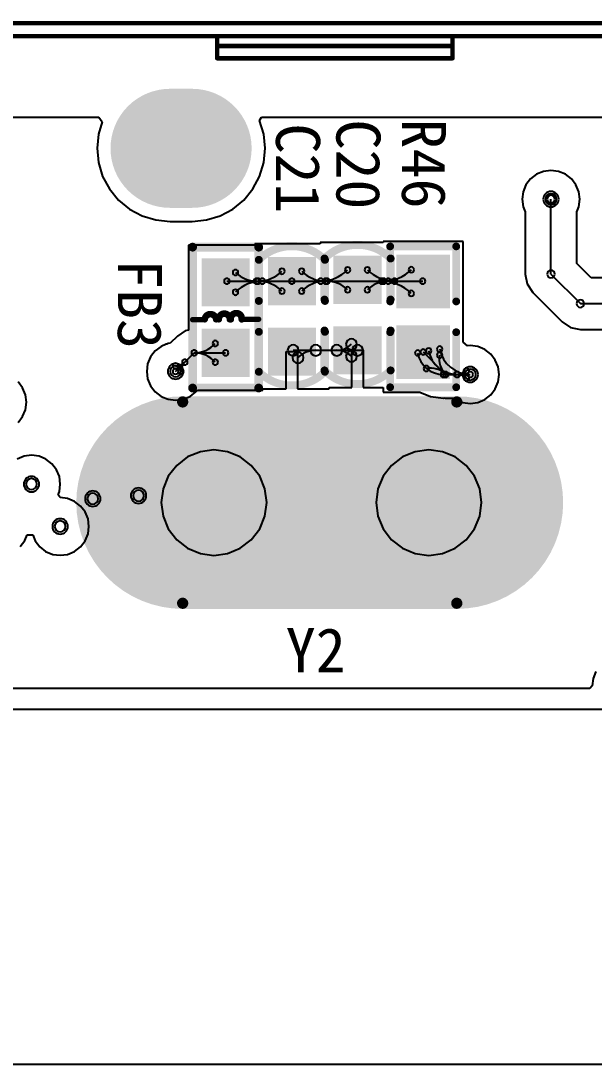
# Model space of a CAD drawing. Header units: inches. Extents: x 32166 to 34772, y 2386 to 4229.
# Drawn here: x 33624.6 to 33680.8, y 3771.9 to 3874.3 of the extents above; entities that cross this region are included whole.
import ezdxf

# ---------------------------------------------------------------- set-up
doc = ezdxf.new("R2010")
doc.units = ezdxf.units.IN
doc.header["$LTSCALE"] = 0.64311
doc.header["$MEASUREMENT"] = 0
for name, color, linetype in [('KEEPOUTLAYER', 6, 'CONTINUOUS'), ('MULTILAYER', 9, 'CONTINUOUS'), ('TOPLAYER', 1, 'CONTINUOUS'), ('TOPOVERLAY', 2, 'CONTINUOUS'), ('TOPPASTE', 8, 'CONTINUOUS'), ('TOPSOLDER', 216, 'CONTINUOUS')]:
    doc.layers.add(name, color=color, linetype=linetype)
doc.styles.get("Standard").update_dxf_attribs({"font": 'txt', "width": 0.8})

msp = doc.modelspace()

# ---------------------------------------------------------------- linework, layer by layer
at = {"layer": 'KEEPOUTLAYER'}
for p, q in [((32893.17, 3806.73), (34340.37, 3806.73)), ((32893.17, 3771.91), (34340.37, 3771.91))]:
    msp.add_line(p, q, dxfattribs=at)
at = {"layer": 'MULTILAYER'}
for points, const_width in [([(33641.59, 3861.75, 1), (33638.99, 3861.75, 1)], 2.59), ([(33645.22, 3826.99, 1), (33641.81, 3826.99, 1)], 3.4), ([(33666.28, 3826.99, 1), (33662.88, 3826.99, 1)], 3.4)]:
    msp.add_lwpolyline(points, format="xyb", close=True, dxfattribs=dict(at, const_width=const_width))
for centre, start, end in [((33676.56, 3856.76), 0, 180), ((33676.56, 3856.76), 180, 0), ((33639.75, 3839.87), 0, 180), ((33668.65, 3839.56), 0, 180), ((33639.75, 3839.87), 180, 0), ((33668.65, 3839.56), 180, 0), ((33625.62, 3828.81), 0, 180), ((33625.62, 3828.81), 180, 0), ((33631.63, 3827.38), 0, 180), ((33636.12, 3827.68), 0, 180), ((33636.12, 3827.68), 180, 0), ((33631.63, 3827.38), 180, 0), ((33628.43, 3824.66), 0, 180), ((33628.43, 3824.66), 180, 0)]:
    msp.add_arc(centre, 0.54, start, end, dxfattribs=at)
at = {"layer": 'TOPLAYER'}
for p, q in [((33615.34, 3864.79), (33632.23, 3864.79)), ((33632.23, 3864.79), (33632.55, 3864.35)), ((33647.99, 3864.49), (33648.17, 3864.79)), ((33648.17, 3864.79), (33684.02, 3864.79)), ((33632.55, 3864.35), (33632.19, 3863.14)), ((33648.4, 3863.14), (33647.99, 3864.49)), ((33632.19, 3863.14), (33632.05, 3861.75)), ((33648.53, 3861.75), (33648.4, 3863.14)), ((33632.05, 3861.75), (33632.19, 3860.35)), ((33648.4, 3860.35), (33648.53, 3861.75)), ((33632.19, 3860.35), (33632.59, 3859)), ((33647.99, 3859), (33648.4, 3860.35)), ((33675.82, 3859.49), (33675.14, 3859.21)), ((33676.56, 3859.59), (33675.82, 3859.49)), ((33677.29, 3859.49), (33676.56, 3859.59)), ((33677.97, 3859.21), (33677.29, 3859.49)), ((33632.59, 3859), (33633.26, 3857.77)), ((33647.33, 3857.77), (33647.99, 3859)), ((33674.55, 3858.76), (33674.1, 3858.17)), ((33675.14, 3859.21), (33674.55, 3858.76)), ((33678.56, 3858.76), (33677.97, 3859.21)), ((33679.01, 3858.17), (33678.56, 3858.76)), ((33633.26, 3857.77), (33634.15, 3856.68)), ((33646.44, 3856.68), (33647.33, 3857.77)), ((33673.82, 3857.49), (33673.72, 3856.76)), ((33674.1, 3858.17), (33673.82, 3857.49)), ((33679.29, 3857.49), (33679.01, 3858.17)), ((33679.39, 3856.76), (33679.29, 3857.49)), ((33634.15, 3856.68), (33635.23, 3855.79)), ((33645.35, 3855.79), (33646.44, 3856.68)), ((33673.72, 3856.76), (33673.82, 3856.02)), ((33676.56, 3849.41), (33676.56, 3856.76)), ((33679.29, 3856.02), (33679.39, 3856.76)), ((33635.23, 3855.79), (33636.47, 3855.13)), ((33644.11, 3855.13), (33645.35, 3855.79)), ((33673.82, 3856.02), (33674.02, 3855.53)), ((33674.02, 3855.53), (33674.02, 3849.41)), ((33679.09, 3855.53), (33679.29, 3856.02)), ((33679.09, 3850.46), (33679.09, 3855.53)), ((33636.47, 3855.13), (33637.81, 3854.72)), ((33637.81, 3854.72), (33639.21, 3854.58)), ((33639.21, 3854.58), (33641.37, 3854.58)), ((33641.37, 3854.58), (33642.77, 3854.72)), ((33642.77, 3854.72), (33644.11, 3855.13)), ((33647.51, 3852.25), (33641.01, 3852.25)), ((33641.01, 3852.25), (33641.01, 3844.95)), ((33653.94, 3852.37), (33647.51, 3852.37)), ((33647.51, 3852.37), (33647.51, 3852.25)), ((33660.11, 3852.5), (33653.94, 3852.5)), ((33653.94, 3852.5), (33653.94, 3852.37)), ((33667.95, 3852.6), (33660.11, 3852.6)), ((33660.11, 3852.6), (33660.11, 3852.5)), ((33667.95, 3844.76), (33667.95, 3852.6)), ((33680.5, 3849.05), (33679.09, 3850.46)), ((33674.02, 3849.41), (33674.22, 3848.44)), ((33676.56, 3849.41), (33679.45, 3846.52)), ((33644.78, 3848.72), (33651.15, 3848.72)), ((33651.15, 3848.72), (33663.98, 3848.72)), ((33674.22, 3848.44), (33674.77, 3847.62)), ((33686.72, 3849.05), (33680.5, 3849.05)), ((33674.77, 3847.62), (33677.66, 3844.73)), ((33679.45, 3846.52), (33690.64, 3846.52)), ((33641.01, 3844.95), (33641.01, 3843.9)), ((33667.95, 3842.72), (33667.95, 3844.76)), ((33677.66, 3844.73), (33677.66, 3844.73)), ((33677.66, 3844.73), (33678.48, 3844.18)), ((33678.48, 3844.18), (33678.48, 3844.18)), ((33678.48, 3844.18), (33678.48, 3844.18)), ((33678.48, 3844.18), (33678.48, 3844.18)), ((33678.48, 3844.18), (33678.48, 3844.18)), ((33678.48, 3844.18), (33678.48, 3844.18)), ((33678.48, 3844.18), (33679.45, 3843.99)), ((33639.93, 3843.33), (33639.23, 3842.63)), ((33640.68, 3843.83), (33639.93, 3843.33)), ((33641.01, 3843.9), (33640.68, 3843.83)), ((33679.45, 3843.99), (33686.72, 3843.99)), ((33638.33, 3842.32), (33637.75, 3841.87)), ((33638.84, 3842.53), (33638.33, 3842.32)), ((33638.86, 3842.54), (33638.84, 3842.53)), ((33638.88, 3842.55), (33638.86, 3842.54)), ((33639.02, 3842.6), (33638.88, 3842.55)), ((33639.23, 3842.63), (33639.02, 3842.6)), ((33668.36, 3842.36), (33667.95, 3842.72)), ((33668.65, 3842.4), (33668.36, 3842.36)), ((33669.38, 3842.3), (33668.65, 3842.4)), ((33670.07, 3842.02), (33669.38, 3842.3)), ((33670.65, 3841.57), (33670.07, 3842.02)), ((33637.3, 3841.28), (33637.01, 3840.6)), ((33637.75, 3841.87), (33637.3, 3841.28)), ((33639.75, 3839.87), (33641.57, 3841.69)), ((33641.57, 3841.69), (33644.66, 3841.69)), ((33650.61, 3838.16), (33650.61, 3841.81)), ((33650.61, 3841.81), (33651.7, 3841.81)), ((33651.28, 3841.94), (33657.59, 3841.94)), ((33651.7, 3841.81), (33651.7, 3838.16)), ((33657.04, 3838.29), (33657.04, 3841.94)), ((33657.04, 3841.94), (33658.14, 3841.94)), ((33658.14, 3841.94), (33658.14, 3838.29)), ((33664.03, 3841.77), (33666.23, 3839.56)), ((33671.1, 3840.98), (33670.65, 3841.57)), ((33671.39, 3840.3), (33671.1, 3840.98)), ((33637.01, 3840.6), (33636.92, 3839.87)), ((33671.48, 3839.56), (33671.39, 3840.3)), ((33636.92, 3839.87), (33637.01, 3839.13)), ((33637.01, 3839.13), (33637.3, 3838.45)), ((33666.23, 3839.56), (33668.65, 3839.56)), ((33671.39, 3838.83), (33671.48, 3839.56)), ((33624.75, 3838.26), (33624.3, 3838.84)), ((33625.03, 3837.58), (33624.75, 3838.26)), ((33637.3, 3838.45), (33637.75, 3837.86)), ((33641.75, 3837.86), (33641.89, 3838.04)), ((33641.89, 3838.04), (33648.31, 3838.04)), ((33648.31, 3838.04), (33648.31, 3838.16)), ((33648.31, 3838.16), (33650.61, 3838.16)), ((33651.7, 3838.16), (33654.8, 3838.16)), ((33654.8, 3838.16), (33654.8, 3838.29)), ((33654.8, 3838.29), (33657.04, 3838.29)), ((33658.14, 3838.29), (33660.11, 3838.29)), ((33660.11, 3838.29), (33660.11, 3837.84)), ((33670.65, 3837.56), (33671.1, 3838.15)), ((33671.1, 3838.15), (33671.39, 3838.83)), ((33625.13, 3836.84), (33625.03, 3837.58)), ((33637.75, 3837.86), (33638.33, 3837.41)), ((33638.33, 3837.41), (33639.02, 3837.13)), ((33639.02, 3837.13), (33639.75, 3837.03)), ((33639.75, 3837.03), (33640.48, 3837.13)), ((33640.48, 3837.13), (33641.17, 3837.41)), ((33641.17, 3837.41), (33641.75, 3837.86)), ((33660.11, 3837.84), (33663.71, 3837.84)), ((33663.71, 3837.84), (33664.75, 3837.41)), ((33664.75, 3837.41), (33666.01, 3837.25)), ((33666.01, 3837.24), (33666.12, 3837.26)), ((33666.01, 3837.25), (33666.01, 3837.24)), ((33666.12, 3837.26), (33666.23, 3837.24)), ((33666.23, 3837.24), (33667.06, 3837.24)), ((33667.06, 3837.24), (33667.23, 3837.11)), ((33667.23, 3837.11), (33667.37, 3837.06)), ((33667.37, 3837.06), (33667.39, 3837.04)), ((33667.39, 3837.04), (33667.41, 3837.04)), ((33667.41, 3837.04), (33667.92, 3836.83)), ((33669.38, 3836.83), (33670.07, 3837.11)), ((33670.07, 3837.11), (33670.65, 3837.56)), ((33624.75, 3835.43), (33625.03, 3836.11)), ((33625.03, 3836.11), (33625.13, 3836.84)), ((33667.92, 3836.83), (33668.65, 3836.73)), ((33668.65, 3836.73), (33669.38, 3836.83)), ((33624.3, 3834.84), (33624.75, 3835.43)), ((33642.18, 3831.99), (33640.93, 3831.47)), ((33643.51, 3832.17), (33642.18, 3831.99)), ((33644.85, 3831.99), (33643.51, 3832.17)), ((33646.1, 3831.47), (33644.85, 3831.99)), ((33663.24, 3831.99), (33662, 3831.47)), ((33664.58, 3832.17), (33663.24, 3831.99)), ((33665.92, 3831.99), (33664.58, 3832.17)), ((33667.17, 3831.47), (33665.92, 3831.99)), ((33624.89, 3831.54), (33624.21, 3831.26)), ((33625.62, 3831.64), (33624.89, 3831.54)), ((33626.36, 3831.54), (33625.62, 3831.64)), ((33627.04, 3831.26), (33626.36, 3831.54)), ((33627.62, 3830.81), (33627.04, 3831.26)), ((33628.08, 3830.22), (33627.62, 3830.81)), ((33640.93, 3831.47), (33639.86, 3830.65)), ((33647.17, 3830.65), (33646.1, 3831.47)), ((33662, 3831.47), (33660.92, 3830.65)), ((33668.24, 3830.65), (33667.17, 3831.47)), ((33628.36, 3829.54), (33628.08, 3830.22)), ((33639.86, 3830.65), (33639.03, 3829.58)), ((33648, 3829.58), (33647.17, 3830.65)), ((33660.92, 3830.65), (33660.1, 3829.58)), ((33669.06, 3829.58), (33668.24, 3830.65)), ((33628.45, 3828.81), (33628.36, 3829.54)), ((33628.36, 3828.07), (33628.45, 3828.81)), ((33639.03, 3829.58), (33638.52, 3828.33)), ((33648.51, 3828.33), (33648, 3829.58)), ((33660.1, 3829.58), (33659.59, 3828.33)), ((33669.58, 3828.33), (33669.06, 3829.58)), ((33628.23, 3827.76), (33628.36, 3828.07)), ((33628.43, 3827.49), (33628.23, 3827.76)), ((33638.52, 3828.33), (33638.34, 3826.99)), ((33648.69, 3826.99), (33648.51, 3828.33)), ((33659.59, 3828.33), (33659.41, 3826.99)), ((33669.76, 3826.99), (33669.58, 3828.33)), ((33629.16, 3827.4), (33628.43, 3827.49)), ((33629.85, 3827.11), (33629.16, 3827.4)), ((33630.43, 3826.66), (33629.85, 3827.11)), ((33630.88, 3826.08), (33630.43, 3826.66)), ((33638.34, 3826.99), (33638.52, 3825.65)), ((33648.51, 3825.65), (33648.69, 3826.99)), ((33659.41, 3826.99), (33659.59, 3825.65)), ((33669.58, 3825.65), (33669.76, 3826.99)), ((33631.17, 3825.39), (33630.88, 3826.08)), ((33638.52, 3825.65), (33639.03, 3824.41)), ((33648, 3824.41), (33648.51, 3825.65)), ((33659.59, 3825.65), (33660.1, 3824.41)), ((33669.06, 3824.41), (33669.58, 3825.65)), ((33631.26, 3824.66), (33631.17, 3825.39)), ((33631.17, 3823.93), (33631.26, 3824.66)), ((33624.96, 3823.29), (33625.19, 3823.83)), ((33625.19, 3823.83), (33625.74, 3823.83)), ((33625.74, 3823.83), (33625.98, 3823.24)), ((33630.88, 3823.24), (33631.17, 3823.93)), ((33639.03, 3824.41), (33639.86, 3823.33)), ((33647.17, 3823.33), (33648, 3824.41)), ((33660.1, 3824.41), (33660.92, 3823.33)), ((33668.24, 3823.33), (33669.06, 3824.41)), ((33624.51, 3822.7), (33624.96, 3823.29)), ((33625.98, 3823.24), (33626.43, 3822.66)), ((33626.43, 3822.66), (33627.01, 3822.21)), ((33629.85, 3822.21), (33630.43, 3822.66)), ((33630.43, 3822.66), (33630.88, 3823.24)), ((33639.86, 3823.33), (33640.93, 3822.51)), ((33646.1, 3822.51), (33647.17, 3823.33)), ((33660.92, 3823.33), (33662, 3822.51)), ((33667.17, 3822.51), (33668.24, 3823.33)), ((33627.01, 3822.21), (33627.7, 3821.92)), ((33627.7, 3821.92), (33628.43, 3821.83)), ((33628.43, 3821.83), (33629.16, 3821.92)), ((33629.16, 3821.92), (33629.85, 3822.21)), ((33640.93, 3822.51), (33642.18, 3821.99)), ((33642.18, 3821.99), (33643.51, 3821.82)), ((33643.51, 3821.82), (33644.85, 3821.99)), ((33644.85, 3821.99), (33646.1, 3822.51)), ((33662, 3822.51), (33663.24, 3821.99)), ((33663.24, 3821.99), (33664.58, 3821.82)), ((33664.58, 3821.82), (33665.92, 3821.99)), ((33665.92, 3821.99), (33667.17, 3822.51)), ((33680.97, 3810.44), (33680.69, 3809.75)), ((33680.69, 3809.75), (33680.59, 3809.02)), ((33680.37, 3808.77), (33617.49, 3808.77)), ((33680.59, 3809.02), (33680.37, 3808.77))]:
    msp.add_line(p, q, dxfattribs=at)
at = {"layer": 'TOPLAYER', "const_width": 10.8}
msp.add_lwpolyline([(33639.21, 3861.75), (33641.37, 3861.75)], dxfattribs=at)
at = {"layer": 'TOPLAYER'}
for points, const_width in [([(33641.91, 3861.75, 1), (33636.51, 3861.75, 1)], 5.4), ([(33644.07, 3861.75, 1), (33638.67, 3861.75, 1)], 5.4), ([(33645.22, 3826.99, 1), (33641.81, 3826.99, 1)], 3.4), ([(33666.28, 3826.99, 1), (33662.88, 3826.99, 1)], 3.4)]:
    msp.add_lwpolyline(points, format="xyb", close=True, dxfattribs=dict(at, const_width=const_width))
for centre, radius, start, end in [((33676.56, 3856.76), 0.54, 0, 180), ((33676.56, 3856.76), 0.54, 180, 0), ((33676.56, 3856.76), 0.378, 0, 180), ((33676.56, 3856.76), 0.378, 180, 0), ((33645.63, 3849.57), 0.274, 0, 180), ((33645.63, 3849.57), 0.274, 0, 180), ((33645.63, 3849.57), 0.274, 180, 0), ((33645.63, 3849.57), 0.274, 180, 0), ((33647.68, 3851.62), 2.9, 225.0001, 270.0001), ((33647.68, 3851.62), 2.9, 225.0001, 270.0001), ((33647.84, 3852.03), 3.31, 269.9999, 314.9999), ((33647.84, 3852.03), 3.31, 269.9999, 314.9999), ((33650.18, 3849.69), 0.274, 0, 180), ((33650.18, 3849.69), 0.274, 0, 180), ((33650.18, 3849.69), 0.274, 180, 0), ((33650.18, 3849.69), 0.274, 180, 0), ((33652.12, 3849.69), 0.274, 0, 180), ((33652.12, 3849.69), 0.274, 0, 180), ((33652.12, 3849.69), 0.274, 180, 0), ((33652.12, 3849.69), 0.274, 180, 0), ((33654.47, 3852.03), 3.31, 225.0001, 270.0001), ((33654.47, 3852.03), 3.31, 225.0001, 270.0001), ((33653.97, 3852.48), 3.75, 269.9999, 314.9999), ((33653.97, 3852.48), 3.75, 269.9999, 314.9999), ((33656.62, 3849.82), 0.274, 0, 180), ((33656.62, 3849.82), 0.274, 0, 180), ((33656.62, 3849.82), 0.274, 180, 0), ((33656.62, 3849.82), 0.274, 180, 0), ((33658.56, 3849.82), 0.274, 0, 180), ((33658.56, 3849.82), 0.274, 0, 180), ((33658.56, 3849.82), 0.274, 180, 0), ((33658.56, 3849.82), 0.274, 180, 0), ((33661.22, 3852.48), 3.75, 225.0001, 270.0001), ((33661.22, 3852.48), 3.75, 225.0001, 270.0001), ((33660.16, 3852.55), 3.83, 270, 315), ((33660.16, 3852.55), 3.83, 270, 315), ((33662.86, 3849.84), 0.274, 0, 180), ((33662.86, 3849.84), 0.274, 0, 180), ((33662.86, 3849.84), 0.274, 180, 0), ((33662.86, 3849.84), 0.274, 180, 0), ((33676.56, 3849.41), 0.378, 0, 180), ((33676.56, 3849.41), 0.378, 0, 180), ((33676.56, 3849.41), 0.378, 180, 0), ((33676.56, 3849.41), 0.378, 180, 0), ((33644.78, 3848.72), 0.274, 0, 180), ((33644.78, 3848.72), 0.274, 180, 0), ((33648.26, 3845), 3.73, 89.9999, 134.9999), ((33648.26, 3845), 3.73, 89.9999, 134.9999), ((33647.68, 3848.72), 0.274, 0, 180), ((33647.68, 3848.72), 0.274, 0, 180), ((33647.68, 3848.72), 0.274, 180, 0), ((33647.68, 3848.72), 0.274, 180, 0), ((33647.84, 3848.72), 0.274, 0, 180), ((33647.84, 3848.72), 0.274, 0, 180), ((33647.84, 3848.72), 0.274, 0, 180), ((33647.84, 3848.72), 0.274, 0, 180), ((33647.84, 3848.72), 0.274, 180, 0), ((33647.84, 3848.72), 0.274, 180, 0), ((33647.84, 3848.72), 0.274, 180, 0), ((33647.84, 3848.72), 0.274, 180, 0), ((33647.84, 3845.41), 3.31, 45.0001, 90.0001), ((33647.84, 3845.41), 3.31, 45.0001, 90.0001), ((33648.26, 3848.72), 0.274, 0, 180), ((33648.26, 3848.72), 0.274, 0, 180), ((33648.26, 3848.72), 0.274, 180, 0), ((33648.26, 3848.72), 0.274, 180, 0), ((33651.15, 3848.72), 0.274, 0, 180), ((33651.15, 3848.72), 0.274, 0, 180), ((33651.15, 3848.72), 0.274, 180, 0), ((33651.15, 3848.72), 0.274, 180, 0), ((33654.47, 3845.41), 3.31, 89.9999, 134.9999), ((33654.47, 3845.41), 3.31, 89.9999, 134.9999), ((33653.97, 3848.72), 0.274, 0, 180), ((33653.97, 3848.72), 0.274, 0, 180), ((33653.97, 3848.72), 0.274, 180, 0), ((33653.97, 3848.72), 0.274, 180, 0), ((33654.47, 3848.72), 0.274, 0, 180), ((33654.47, 3848.72), 0.274, 0, 180), ((33654.47, 3848.72), 0.274, 0, 180), ((33654.47, 3848.72), 0.274, 0, 180), ((33654.47, 3848.72), 0.274, 180, 0), ((33654.47, 3848.72), 0.274, 180, 0), ((33654.47, 3848.72), 0.274, 180, 0), ((33654.47, 3848.72), 0.274, 180, 0), ((33654.59, 3848.72), 0.274, 0, 180), ((33654.59, 3848.72), 0.274, 0, 180), ((33654.59, 3848.72), 0.274, 180, 0), ((33654.59, 3848.72), 0.274, 180, 0), ((33654.59, 3845.85), 2.87, 45.0001, 90.0001), ((33654.59, 3845.85), 2.87, 45.0001, 90.0001), ((33656.62, 3847.88), 0.274, 0, 180), ((33656.62, 3847.88), 0.274, 0, 180), ((33658.56, 3847.88), 0.274, 0, 180), ((33658.56, 3847.88), 0.274, 0, 180), ((33660.59, 3845.85), 2.87, 89.9999, 134.9999), ((33660.59, 3845.85), 2.87, 89.9999, 134.9999), ((33659.95, 3848.72), 0.274, 0, 180), ((33659.95, 3848.72), 0.274, 0, 180), ((33659.95, 3848.72), 0.274, 180, 0), ((33659.95, 3848.72), 0.274, 180, 0), ((33660.16, 3848.72), 0.274, 0, 180), ((33660.16, 3848.72), 0.274, 0, 180), ((33660.16, 3848.72), 0.274, 180, 0), ((33660.16, 3848.72), 0.274, 180, 0), ((33659.95, 3844.6), 4.12, 45, 90), ((33659.95, 3844.6), 4.12, 45, 90), ((33660.59, 3848.72), 0.274, 0, 180), ((33660.59, 3848.72), 0.274, 0, 180), ((33660.59, 3848.72), 0.274, 180, 0), ((33660.59, 3848.72), 0.274, 180, 0), ((33661.22, 3848.72), 0.274, 0, 180), ((33661.22, 3848.72), 0.274, 0, 180), ((33661.22, 3848.72), 0.274, 180, 0), ((33661.22, 3848.72), 0.274, 180, 0), ((33663.98, 3848.72), 0.274, 0, 180), ((33663.98, 3848.72), 0.274, 180, 0), ((33645.63, 3847.63), 0.274, 0, 180), ((33645.63, 3847.63), 0.274, 0, 180), ((33645.63, 3847.63), 0.274, 180, 0), ((33645.63, 3847.63), 0.274, 180, 0), ((33650.18, 3847.75), 0.274, 0, 180), ((33650.18, 3847.75), 0.274, 0, 180), ((33650.18, 3847.75), 0.274, 180, 0), ((33650.18, 3847.75), 0.274, 180, 0), ((33652.12, 3847.75), 0.274, 0, 180), ((33652.12, 3847.75), 0.274, 0, 180), ((33652.12, 3847.75), 0.274, 180, 0), ((33652.12, 3847.75), 0.274, 180, 0), ((33656.62, 3847.88), 0.274, 180, 0), ((33656.62, 3847.88), 0.274, 180, 0), ((33658.56, 3847.88), 0.274, 180, 0), ((33658.56, 3847.88), 0.274, 180, 0), ((33662.86, 3847.52), 0.274, 0, 180), ((33662.86, 3847.52), 0.274, 0, 180), ((33662.86, 3847.52), 0.274, 180, 0), ((33662.86, 3847.52), 0.274, 180, 0), ((33679.45, 3846.52), 0.378, 0, 180), ((33679.45, 3846.52), 0.378, 0, 180), ((33679.45, 3846.52), 0.378, 180, 0), ((33679.45, 3846.52), 0.378, 180, 0), ((33657, 3842.53), 0.54, 0, 180), ((33657, 3842.53), 0.54, 0, 180), ((33641.57, 3844.47), 2.79, 270, 317.926), ((33641.57, 3844.47), 2.79, 270, 317.926), ((33643.64, 3842.61), 0.274, 0, 180), ((33643.64, 3842.61), 0.274, 0, 180), ((33643.64, 3842.61), 0.274, 180, 0), ((33643.64, 3842.61), 0.274, 180, 0), ((33651.28, 3841.94), 0.54, 0, 180), ((33653.5, 3841.94), 0.54, 0, 180), ((33653.5, 3841.94), 0.54, 0, 180), ((33655.56, 3841.94), 0.54, 0, 180), ((33655.56, 3841.94), 0.54, 0, 180), ((33655.56, 3841.94), 0.54, 0, 180), ((33655.56, 3841.94), 0.54, 0, 180), ((33655.56, 3843.97), 2.03, 270.0002, 315.0002), ((33655.56, 3843.97), 2.03, 270.0002, 315.0002), ((33657, 3842.53), 0.54, 180, 0), ((33657, 3842.53), 0.54, 180, 0), ((33657.59, 3841.94), 0.54, 0, 180), ((33664.03, 3841.77), 0.274, 0, 180), ((33664.57, 3841.87), 0.274, 0, 180), ((33664.57, 3841.87), 0.274, 0, 180), ((33665.65, 3842.06), 0.274, 0, 180), ((33665.65, 3842.06), 0.274, 0, 180), ((33665.65, 3842.06), 0.274, 180, 0), ((33665.65, 3842.06), 0.274, 180, 0), ((33668.65, 3842.62), 3.05, 190.429, 270), ((33668.65, 3842.62), 3.05, 190.429, 270), ((33640.66, 3840.77), 0.274, 0, 180), ((33640.66, 3840.77), 0.274, 0, 180), ((33640.66, 3840.77), 0.274, 0, 180), ((33640.66, 3840.77), 0.274, 0, 180), ((33641.57, 3841.69), 0.274, 0, 180), ((33641.57, 3841.69), 0.274, 0, 180), ((33641.57, 3841.69), 0.274, 0, 180), ((33641.57, 3841.69), 0.274, 0, 180), ((33641.57, 3841.69), 0.274, 0, 180), ((33641.57, 3841.69), 0.274, 0, 180), ((33641.57, 3841.69), 0.274, 180, 0), ((33641.57, 3841.69), 0.274, 180, 0), ((33641.57, 3841.69), 0.274, 180, 0), ((33641.57, 3841.69), 0.274, 180, 0), ((33641.57, 3841.69), 0.274, 180, 0), ((33641.57, 3841.69), 0.274, 180, 0), ((33641.57, 3838.9), 2.79, 42.074, 90), ((33641.57, 3838.9), 2.79, 42.074, 90), ((33643.64, 3840.77), 0.274, 0, 180), ((33643.64, 3840.77), 0.274, 0, 180), ((33644.66, 3841.69), 0.274, 0, 180), ((33644.66, 3841.69), 0.274, 180, 0), ((33651.28, 3841.94), 0.54, 180, 0), ((33651.75, 3841.22), 0.54, 0, 180), ((33651.75, 3841.22), 0.54, 0, 180), ((33651.75, 3841.22), 0.54, 180, 0), ((33651.75, 3841.22), 0.54, 180, 0), ((33653.5, 3839.47), 2.47, 90.0001, 135.0001), ((33653.5, 3839.47), 2.47, 90.0001, 135.0001), ((33653.5, 3841.94), 0.54, 180, 0), ((33653.5, 3841.94), 0.54, 180, 0), ((33655.56, 3841.94), 0.54, 180, 0), ((33655.56, 3841.94), 0.54, 180, 0), ((33655.56, 3841.94), 0.54, 180, 0), ((33655.56, 3841.94), 0.54, 180, 0), ((33655.56, 3839.91), 2.03, 44.9998, 89.9998), ((33655.56, 3839.91), 2.03, 44.9998, 89.9998), ((33657, 3841.35), 0.54, 0, 180), ((33657, 3841.35), 0.54, 0, 180), ((33657, 3841.35), 0.54, 180, 0), ((33657, 3841.35), 0.54, 180, 0), ((33657.59, 3841.94), 0.54, 180, 0), ((33663.49, 3841.67), 0.274, 0, 180), ((33663.49, 3841.67), 0.274, 0, 180), ((33663.49, 3841.67), 0.274, 180, 0), ((33663.49, 3841.67), 0.274, 180, 0), ((33666.01, 3842.13), 2.57, 190.429, 270), ((33666.01, 3842.13), 2.57, 190.429, 270), ((33664.03, 3841.77), 0.274, 180, 0), ((33664.57, 3841.87), 0.274, 180, 0), ((33664.57, 3841.87), 0.274, 180, 0), ((33667.33, 3842.38), 2.81, 190.429, 270), ((33667.33, 3842.38), 2.81, 190.429, 270), ((33665.65, 3841.46), 0.274, 0, 180), ((33665.65, 3841.46), 0.274, 0, 180), ((33665.65, 3841.46), 0.274, 180, 0), ((33665.65, 3841.46), 0.274, 180, 0), ((33667.73, 3841.07), 2.13, 169.3071, 225.0001), ((33667.73, 3841.07), 2.13, 169.3071, 225.0001), ((33639.75, 3839.87), 0.54, 0, 180), ((33639.75, 3840.4), 0.274, 0, 180), ((33639.75, 3840.4), 0.274, 0, 180), ((33639.75, 3840.4), 0.274, 180, 0), ((33639.75, 3840.4), 0.274, 180, 0), ((33639.75, 3839.87), 0.274, 0, 180), ((33639.75, 3841.68), 1.28, 270.0004, 315.0004), ((33639.75, 3841.68), 1.28, 270.0004, 315.0004), ((33640.28, 3839.87), 0.274, 0, 180), ((33640.28, 3839.87), 0.274, 0, 180), ((33641.56, 3839.87), 1.28, 134.9996, 179.9996), ((33641.56, 3839.87), 1.28, 134.9996, 179.9996), ((33640.66, 3840.77), 0.274, 180, 0), ((33640.66, 3840.77), 0.274, 180, 0), ((33640.66, 3840.77), 0.274, 180, 0), ((33640.66, 3840.77), 0.274, 180, 0), ((33643.64, 3840.77), 0.274, 180, 0), ((33643.64, 3840.77), 0.274, 180, 0), ((33664.33, 3840.15), 0.274, 0, 180), ((33664.33, 3840.15), 0.274, 0, 180), ((33664.33, 3840.15), 0.274, 180, 0), ((33664.33, 3840.15), 0.274, 180, 0), ((33664.73, 3838.06), 2.13, 44.9999, 100.6929), ((33664.73, 3838.06), 2.13, 44.9999, 100.6929), ((33667.37, 3840.85), 1.28, 270.0004, 315.0004), ((33667.37, 3840.85), 1.28, 270.0004, 315.0004), ((33668.27, 3839.94), 0.274, 0, 180), ((33668.27, 3839.94), 0.274, 0, 180), ((33668.27, 3839.94), 0.274, 180, 0), ((33668.27, 3839.94), 0.274, 180, 0), ((33668.65, 3839.56), 0.54, 0, 180), ((33639.75, 3839.87), 0.54, 180, 0), ((33639.75, 3839.87), 0.274, 180, 0), ((33640.28, 3839.87), 0.274, 180, 0), ((33640.28, 3839.87), 0.274, 180, 0), ((33666.01, 3839.56), 0.274, 0, 180), ((33666.01, 3839.56), 0.274, 0, 180), ((33666.01, 3839.56), 0.274, 180, 0), ((33666.01, 3839.56), 0.274, 180, 0), ((33666.23, 3839.56), 0.274, 0, 180), ((33666.23, 3839.56), 0.274, 0, 180), ((33666.23, 3839.56), 0.274, 0, 180), ((33666.23, 3839.56), 0.274, 0, 180), ((33666.23, 3839.56), 0.274, 0, 180), ((33666.23, 3839.56), 0.274, 0, 180), ((33666.23, 3839.56), 0.274, 180, 0), ((33666.23, 3839.56), 0.274, 180, 0), ((33666.23, 3839.56), 0.274, 180, 0), ((33666.23, 3839.56), 0.274, 180, 0), ((33666.23, 3839.56), 0.274, 180, 0), ((33666.23, 3839.56), 0.274, 180, 0), ((33667.33, 3839.56), 0.274, 0, 180), ((33667.33, 3839.56), 0.274, 0, 180), ((33667.33, 3839.56), 0.274, 180, 0), ((33667.33, 3839.56), 0.274, 180, 0), ((33667.37, 3839.56), 0.274, 0, 180), ((33667.37, 3839.56), 0.274, 0, 180), ((33667.37, 3839.56), 0.274, 0, 180), ((33667.37, 3839.56), 0.274, 0, 180), ((33667.37, 3839.56), 0.274, 180, 0), ((33667.37, 3839.56), 0.274, 180, 0), ((33667.37, 3839.56), 0.274, 180, 0), ((33667.37, 3839.56), 0.274, 180, 0), ((33667.37, 3838.28), 1.28, 44.9996, 89.9996), ((33667.37, 3838.28), 1.28, 44.9996, 89.9996), ((33668.27, 3839.19), 0.274, 0, 180), ((33668.27, 3839.19), 0.274, 0, 180), ((33668.27, 3839.19), 0.274, 180, 0), ((33668.27, 3839.19), 0.274, 180, 0), ((33668.65, 3839.56), 0.54, 180, 0), ((33668.65, 3839.56), 0.274, 0, 180), ((33668.65, 3839.56), 0.274, 0, 180), ((33668.65, 3839.56), 0.274, 0, 180), ((33668.65, 3839.56), 0.274, 180, 0), ((33668.65, 3839.56), 0.274, 180, 0), ((33668.65, 3839.56), 0.274, 180, 0), ((33625.62, 3828.81), 0.54, 0, 180), ((33625.62, 3828.81), 0.54, 180, 0), ((33631.63, 3827.38), 0.54, 0, 180), ((33636.12, 3827.68), 0.54, 0, 180), ((33636.12, 3827.68), 0.54, 180, 0), ((33631.63, 3827.38), 0.54, 180, 0), ((33628.43, 3824.66), 0.54, 0, 180), ((33628.43, 3824.66), 0.54, 180, 0)]:
    msp.add_arc(centre, radius, start, end, dxfattribs=at)
for points in [[(33646.58, 3846.68), (33646.58, 3850.52), (33642.74, 3846.68), (33642.74, 3850.52)], [(33653.07, 3846.8), (33653.07, 3850.64), (33649.23, 3846.8), (33649.23, 3850.64)], [(33659.51, 3846.93), (33659.51, 3850.77), (33655.67, 3846.93), (33655.67, 3850.77)], [(33666.22, 3846.48), (33666.22, 3850.87), (33661.83, 3846.48), (33661.83, 3850.87)], [(33646.58, 3839.77), (33646.58, 3843.61), (33642.74, 3839.77), (33642.74, 3843.61)], [(33653.07, 3839.89), (33653.07, 3843.73), (33649.23, 3839.89), (33649.23, 3843.73)], [(33659.51, 3840.02), (33659.51, 3843.86), (33655.67, 3840.02), (33655.67, 3843.86)], [(33666.22, 3839.57), (33666.22, 3843.96), (33661.83, 3839.57), (33661.83, 3843.96)]]:
    msp.add_solid(points, dxfattribs=at)
at = {"layer": 'TOPOVERLAY'}
for points, const_width in [([(33622.42, 3874.04), (33765.41, 3874.04)], 0.432), ([(33622.42, 3872.74), (33765.41, 3872.74)], 0.432), ([(33643.83, 3871.79), (33643.83, 3872.74)], 0.432), ([(33666.91, 3870.58), (33666.91, 3872.74)], 0.432), ([(33643.83, 3871.79), (33666.91, 3871.79)], 0.432), ([(33643.83, 3870.58), (33643.83, 3871.79)], 0.432), ([(33643.83, 3870.58), (33666.91, 3870.58)], 0.432), ([(33641.42, 3852.06), (33647.9, 3852.06)], 0.864), ([(33641.42, 3838.23), (33641.42, 3852.06)], 0.864), ([(33647.9, 3838.23), (33647.9, 3852.06)], 0.864), ([(33660.79, 3852.13), (33667.27, 3852.13)], 0.768), ([(33660.79, 3846.73), (33660.79, 3852.13)], 0.768), ([(33667.27, 3846.73), (33667.27, 3852.13)], 0.768), ([(33647.91, 3846.78), (33647.91, 3850.81)], 0.778), ([(33654.35, 3846.91), (33654.35, 3850.94)], 0.778), ([(33654.39, 3846.78), (33654.39, 3850.81)], 0.778), ([(33660.83, 3846.91), (33660.83, 3850.94)], 0.778), ([(33641.42, 3844.94), (33642.61, 3844.94)], 0.518), ([(33646.23, 3844.98), (33647.9, 3844.98)], 0.518), ([(33647.91, 3839.83), (33647.91, 3843.75)], 0.778), ([(33654.35, 3839.96), (33654.35, 3843.88)], 0.778), ([(33654.39, 3839.83), (33654.39, 3843.75)], 0.778), ([(33660.79, 3838.31), (33660.79, 3843.71)], 0.768), ([(33660.83, 3839.96), (33660.83, 3843.88)], 0.778), ([(33667.27, 3838.31), (33667.27, 3843.71)], 0.768), ([(33641.42, 3838.23), (33647.9, 3838.23)], 0.864), ([(33660.79, 3838.31), (33667.27, 3838.31)], 0.768), ([(33641.54, 3826.99), (33666.34, 3826.99)], 20.85), ([(33640.44, 3836.87), (33667.33, 3836.87)], 1.1), ([(33640.44, 3817.12), (33667.33, 3817.12)], 1.1)]:
    msp.add_lwpolyline(points, dxfattribs=dict(at, const_width=const_width))
for points, const_width in [([(33643.72, 3872.74, 1), (33643.93, 3872.74, 1)], 0.216), ([(33666.81, 3872.74, 1), (33667.02, 3872.74, 1)], 0.216), ([(33643.72, 3871.79, 1), (33643.93, 3871.79, 1)], 0.216), ([(33643.72, 3871.79, 1), (33643.93, 3871.79, 1)], 0.216), ([(33643.72, 3871.79, 1), (33643.94, 3871.79, 1)], 0.216), ([(33666.81, 3871.79, 1), (33667.02, 3871.79, 1)], 0.216), ([(33643.72, 3870.58, 1), (33643.94, 3870.58, 1)], 0.216), ([(33643.72, 3870.58, 1), (33643.94, 3870.58, 1)], 0.216), ([(33666.81, 3870.58, 1), (33667.02, 3870.58, 1)], 0.216), ([(33666.81, 3870.58, 1), (33667.02, 3870.58, 1)], 0.216), ([(33641.42, 3851.84, 1), (33641.42, 3852.27, 1)], 0.432), ([(33641.42, 3851.84, 1), (33641.42, 3852.27, 1)], 0.432), ([(33647.9, 3851.84, 1), (33647.9, 3852.27, 1)], 0.432), ([(33647.9, 3851.84, 1), (33647.9, 3852.27, 1)], 0.432), ([(33660.6, 3852.13, 1), (33660.98, 3852.13, 1)], 0.384), ([(33660.6, 3852.13, 1), (33660.98, 3852.13, 1)], 0.384), ([(33667.08, 3852.13, 1), (33667.46, 3852.13, 1)], 0.384), ([(33667.08, 3852.13, 1), (33667.46, 3852.13, 1)], 0.384), ([(33647.72, 3850.81, 1), (33648.11, 3850.81, 1)], 0.389), ([(33647.72, 3850.81, 1), (33648.11, 3850.81, 1)], 0.389), ([(33654.16, 3850.94, 1), (33654.55, 3850.94, 1)], 0.389), ([(33654.16, 3850.94, 1), (33654.55, 3850.94, 1)], 0.389), ([(33654.2, 3850.81, 1), (33654.59, 3850.81, 1)], 0.389), ([(33654.2, 3850.81, 1), (33654.59, 3850.81, 1)], 0.389), ([(33660.64, 3850.94, 1), (33661.03, 3850.94, 1)], 0.389), ([(33660.64, 3850.94, 1), (33661.03, 3850.94, 1)], 0.389), ([(33647.72, 3846.78, 1), (33648.11, 3846.78, 1)], 0.389), ([(33654.16, 3846.91, 1), (33654.55, 3846.91, 1)], 0.389), ([(33654.2, 3846.78, 1), (33654.59, 3846.78, 1)], 0.389), ([(33660.6, 3846.73, 1), (33660.98, 3846.73, 1)], 0.384), ([(33660.64, 3846.91, 1), (33661.03, 3846.91, 1)], 0.389), ([(33667.08, 3846.73, 1), (33667.46, 3846.73, 1)], 0.384), ([(33641.42, 3844.81, 1), (33641.42, 3845.07, 1)], 0.259), ([(33642.61, 3844.82, 1), (33642.61, 3845.14, 1)], 0.324), ([(33642.61, 3844.81, 1), (33642.61, 3845.07, 1)], 0.259), ([(33643.73, 3844.82, 1), (33643.73, 3845.14, 1)], 0.324), ([(33643.99, 3844.82, 1), (33643.99, 3845.14, 1)], 0.324), ([(33645.07, 3844.82, 1), (33645.07, 3845.14, 1)], 0.324), ([(33645.16, 3844.81, 1), (33645.16, 3845.14, 1)], 0.324), ([(33646.24, 3844.81, 1), (33646.24, 3845.13, 1)], 0.324), ([(33646.23, 3844.85, 1), (33646.23, 3845.11, 1)], 0.259), ([(33647.9, 3844.85, 1), (33647.9, 3845.11, 1)], 0.259), ([(33647.72, 3843.75, 1), (33648.11, 3843.75, 1)], 0.389), ([(33654.16, 3843.88, 1), (33654.55, 3843.88, 1)], 0.389), ([(33654.2, 3843.75, 1), (33654.59, 3843.75, 1)], 0.389), ([(33660.6, 3843.71, 1), (33660.98, 3843.71, 1)], 0.384), ([(33660.64, 3843.88, 1), (33661.03, 3843.88, 1)], 0.389), ([(33667.08, 3843.71, 1), (33667.46, 3843.71, 1)], 0.384), ([(33647.72, 3839.83, 1), (33648.11, 3839.83, 1)], 0.389), ([(33647.72, 3839.83, 1), (33648.11, 3839.83, 1)], 0.389), ([(33654.16, 3839.96, 1), (33654.55, 3839.96, 1)], 0.389), ([(33654.16, 3839.96, 1), (33654.55, 3839.96, 1)], 0.389), ([(33654.2, 3839.83, 1), (33654.59, 3839.83, 1)], 0.389), ([(33654.2, 3839.83, 1), (33654.59, 3839.83, 1)], 0.389), ([(33660.64, 3839.96, 1), (33661.03, 3839.96, 1)], 0.389), ([(33660.64, 3839.96, 1), (33661.03, 3839.96, 1)], 0.389), ([(33641.42, 3838.02, 1), (33641.42, 3838.45, 1)], 0.432), ([(33641.42, 3838.02, 1), (33641.42, 3838.45, 1)], 0.432), ([(33647.9, 3838.02, 1), (33647.9, 3838.45, 1)], 0.432), ([(33647.9, 3838.02, 1), (33647.9, 3838.45, 1)], 0.432), ([(33660.6, 3838.31, 1), (33660.98, 3838.31, 1)], 0.384), ([(33660.6, 3838.31, 1), (33660.98, 3838.31, 1)], 0.384), ([(33667.08, 3838.31, 1), (33667.46, 3838.31, 1)], 0.384), ([(33667.08, 3838.31, 1), (33667.46, 3838.31, 1)], 0.384), ([(33646.75, 3826.99, 1), (33636.33, 3826.99, 1)], 10.42), ([(33640.72, 3836.87, 1), (33640.17, 3836.87, 1)], 0.549), ([(33640.72, 3836.87, 1), (33640.17, 3836.87, 1)], 0.549), ([(33671.55, 3826.99, 1), (33661.13, 3826.99, 1)], 10.42), ([(33667.6, 3836.87, 1), (33667.05, 3836.87, 1)], 0.549), ([(33667.6, 3836.87, 1), (33667.05, 3836.87, 1)], 0.549), ([(33640.72, 3817.12, 1), (33640.17, 3817.12, 1)], 0.549), ([(33640.72, 3817.12, 1), (33640.17, 3817.12, 1)], 0.549), ([(33667.6, 3817.12, 1), (33667.05, 3817.12, 1)], 0.549), ([(33667.6, 3817.12, 1), (33667.05, 3817.12, 1)], 0.549)]:
    msp.add_lwpolyline(points, format="xyb", close=True, dxfattribs=dict(at, const_width=const_width))
for points, const_width in [([(33647.91, 3850.81, -0.414214), (33654.39, 3850.81)], 0.778), ([(33654.35, 3850.94, -0.414214), (33660.83, 3850.94)], 0.778), ([(33642.61, 3844.98, -0.895675), (33643.73, 3844.98)], 0.648), ([(33643.99, 3844.98, -1.026529), (33645.07, 3844.98)], 0.648), ([(33645.16, 3844.97, -1.13328), (33646.24, 3844.97)], 0.648), ([(33654.39, 3839.83, -0.414214), (33647.91, 3839.83)], 0.778), ([(33660.83, 3839.96, -0.414214), (33654.35, 3839.96)], 0.778), ([(33640.44, 3817.12, -1), (33640.44, 3836.87)], 1.1), ([(33667.33, 3836.87, -1), (33667.33, 3817.12)], 1.1)]:
    msp.add_lwpolyline(points, format="xyb", dxfattribs=dict(at, const_width=const_width))
at = {"layer": 'TOPPASTE'}
for points in [[(33646.58, 3846.68), (33646.58, 3850.52), (33642.74, 3846.68), (33642.74, 3850.52)], [(33653.07, 3846.8), (33653.07, 3850.64), (33649.23, 3846.8), (33649.23, 3850.64)], [(33659.51, 3846.93), (33659.51, 3850.77), (33655.67, 3846.93), (33655.67, 3850.77)], [(33666.22, 3846.48), (33666.22, 3850.87), (33661.83, 3846.48), (33661.83, 3850.87)], [(33646.58, 3839.77), (33646.58, 3843.61), (33642.74, 3839.77), (33642.74, 3843.61)], [(33653.07, 3839.89), (33653.07, 3843.73), (33649.23, 3839.89), (33649.23, 3843.73)], [(33659.51, 3840.02), (33659.51, 3843.86), (33655.67, 3840.02), (33655.67, 3843.86)], [(33666.22, 3839.57), (33666.22, 3843.96), (33661.83, 3839.57), (33661.83, 3843.96)]]:
    msp.add_solid(points, dxfattribs=at)
at = {"layer": 'TOPSOLDER', "const_width": 11.68}
msp.add_lwpolyline([(33639.21, 3861.75), (33641.37, 3861.75)], dxfattribs=at)
at = {"layer": 'TOPSOLDER'}
for points, const_width in [([(33642.13, 3861.75, 1), (33636.29, 3861.75, 1)], 5.84), ([(33644.29, 3861.75, 1), (33638.45, 3861.75, 1)], 5.84), ([(33645.44, 3826.99, 1), (33641.59, 3826.99, 1)], 3.84), ([(33666.5, 3826.99, 1), (33662.66, 3826.99, 1)], 3.84)]:
    msp.add_lwpolyline(points, format="xyb", close=True, dxfattribs=dict(at, const_width=const_width))
for centre, start, end in [((33676.56, 3856.76), 0, 180), ((33676.56, 3856.76), 180, 0), ((33639.75, 3839.87), 0, 180), ((33668.65, 3839.56), 0, 180), ((33639.75, 3839.87), 180, 0), ((33668.65, 3839.56), 180, 0), ((33625.62, 3828.81), 0, 180), ((33625.62, 3828.81), 180, 0), ((33631.63, 3827.38), 0, 180), ((33636.12, 3827.68), 0, 180), ((33636.12, 3827.68), 180, 0), ((33631.63, 3827.38), 180, 0), ((33628.43, 3824.66), 0, 180), ((33628.43, 3824.66), 180, 0)]:
    msp.add_arc(centre, 0.759, start, end, dxfattribs=at)
for points in [[(33659.95, 3846.49), (33659.95, 3851.21), (33655.23, 3846.49), (33655.23, 3851.21)], [(33666.66, 3846.05), (33666.66, 3851.31), (33661.39, 3846.05), (33661.39, 3851.31)], [(33647.02, 3846.24), (33647.02, 3850.96), (33642.3, 3846.24), (33642.3, 3850.96)], [(33653.51, 3846.36), (33653.51, 3851.08), (33648.8, 3846.36), (33648.8, 3851.08)], [(33647.02, 3839.33), (33647.02, 3844.05), (33642.3, 3839.33), (33642.3, 3844.05)], [(33653.51, 3839.45), (33653.51, 3844.17), (33648.8, 3839.45), (33648.8, 3844.17)], [(33659.95, 3839.58), (33659.95, 3844.3), (33655.23, 3839.58), (33655.23, 3844.3)], [(33666.66, 3839.13), (33666.66, 3844.4), (33661.39, 3839.13), (33661.39, 3844.4)]]:
    msp.add_solid(points, dxfattribs=at)

# ---------------------------------------------------------------- texts
at = {"layer": 'TOPOVERLAY'}
for s, rotation, p in [('C21', 270, (33649.6, 3864.19)), ('C20', 270, (33655.52, 3864.58)), ('R46', 270, (33661.95, 3864.66)), ('FB3', 270, (33634.09, 3850.88)), ('Y2', 360, (33650.55, 3810.36))]:
    msp.add_text(s, height=4.32, rotation=rotation, dxfattribs=at).set_placement(p)

doc.saveas('drawing.dxf')
